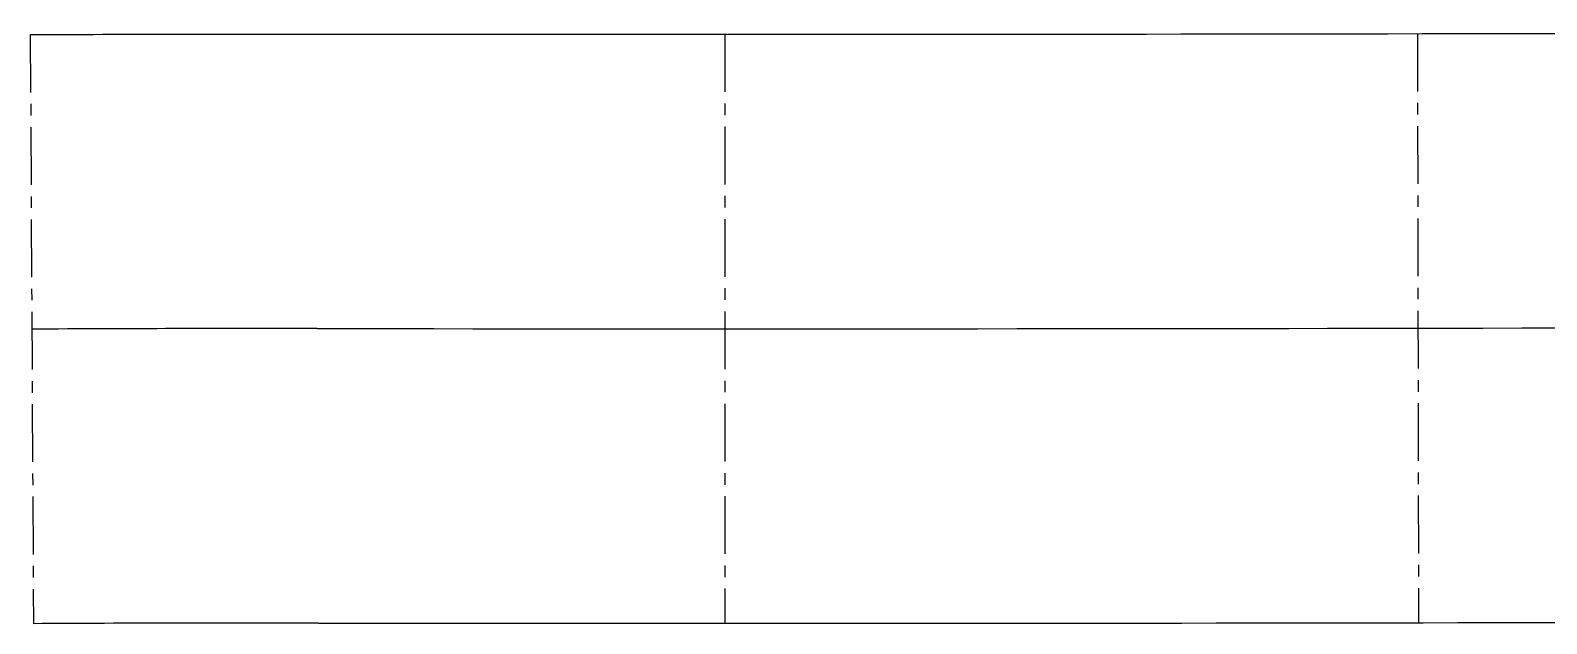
# Model space of a CAD drawing. Extents: x -2667085 to 4, y -2479164 to 2.
# Drawn here: x -2629224 to -2563586, y -2479164 to -2453477 of the extents above; entities that cross this region are included whole.
import ezdxf

# ---------------------------------------------------------------- set-up
doc = ezdxf.new("R2010")
doc.units = 0
doc.header["$MEASUREMENT"] = 0
doc.linetypes.add('CENTER', pattern=[2, 1.25, -0.25, 0.25, -0.25])
for name, color, linetype in [('BX-Q', 61, 'CONTINUOUS'), ('中心线', 4, 'CENTER'), ('道路中线_鄞州大道高架', 7, 'CONTINUOUS')]:
    doc.layers.add(name, color=color, linetype=linetype)

msp = doc.modelspace()

# ---------------------------------------------------------------- linework, layer by layer
at = {"layer": 'BX-Q'}
for points in [[(-2629224.2671, -2453663.9886, -0.0015515914), (-2616732.4633, -2453637.4296)], [(-2616757.3785, -2479137.4175, 0.0015515914), (-2629090.9208, -2479163.64, 0.0015515914)], [(-2616757.1003, -2479137.4186, 0.0013275702), (-2521104.6413, -2478976.9057)]]:
    msp.add_lwpolyline(points, format="xyb", dxfattribs=at)
msp.add_arc((-2599157.6449, 15533603.9836), 17987250.0001, 269.94401883768, 270.24827534268, dxfattribs=at)
at = {"layer": '中心线', "color": 3, "ltscale": 2000}
msp.add_line((-2629224.2671, -2453663.9886), (-2629090.9208, -2479163.64), dxfattribs=at)
at = {"layer": '中心线', "ltscale": 2000}
for p, q in [((-2599157.6448, -2453646.0165), (-2599157.6448, -2479146.0165)), ((-2569178.9086, -2453621.0342), (-2569136.4087, -2479120.9988))]:
    msp.add_line(p, q, dxfattribs=at)
at = {"layer": '道路中线_鄞州大道高架', "color": 4}
for centre, radius, start, end in [((-2618699.058, -4466386.4669), 1999999.998, 89.94565866, 90.2996163513), ((-2599157.6448, 15533603.9754), 17999999.9919, 269.94383567897, 270.28647889755)]:
    msp.add_arc(centre, radius, start, end, dxfattribs=at)

doc.saveas('drawing.dxf')
